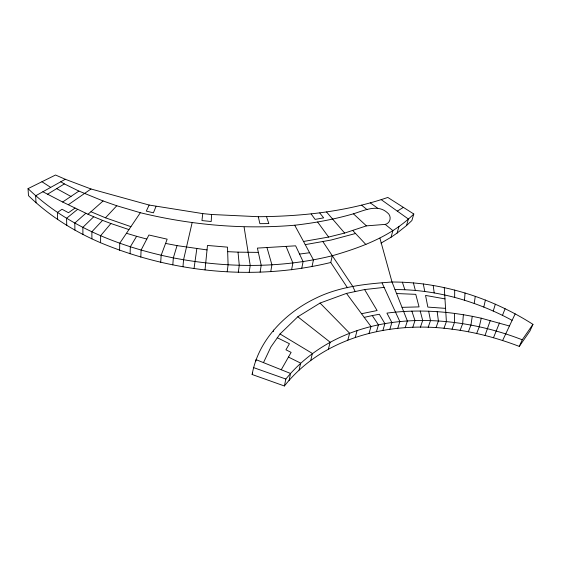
<?xml version="1.0" encoding="UTF-8"?>
<svg xmlns="http://www.w3.org/2000/svg" width="561" height="561" viewBox="0 0 561 561"><rect width="100%" height="100%" fill="white"/><g stroke="black" fill="none" stroke-linecap="round" stroke-linejoin="round"><path stroke-width="0.84" d="M100.601 242.745C74.073 231.391 49.193 215.852 28.478 195.67L28.05 188.622L55.539 175.018L65.279 179.268L90.987 188.98L149.142 205.046L202.745 213.608L211.602 214.491L258.312 216.707C302.028 216.357 346.249 211.679 387.805 197.444L413.801 214.014C391.704 236.069 361.719 247.289 332.301 255.739L330.766 262.492C254.638 281.005 172.69 272.842 100.601 242.745L100.636 235.69L110.903 223.523L128.953 229.582M389.818 329.3L391.88 322.526L386.922 313.115C409.348 310.156 432.138 310.478 454.543 313.41L454.48 322.491L452.012 329.181C391.669 320.962 323.711 336.397 284.399 385.982L252.141 374.51C258.151 340.183 285.304 312.772 315.913 298.15C339.65 286.475 366.017 283.852 392.02 282.015C402.482 282.015 412.924 282.681 423.303 283.978C462.236 289.139 499.879 303.206 532.95 324.349L529.984 330.934L519.283 346.403C497.621 338.101 475.048 332.084 452.012 329.181M512.039 320.31L511.997 320.282C493.855 310.457 474.571 302.751 454.648 297.393L454.698 290.086M119.591 250.241L119.752 243.208L140.348 212.724C190.817 225.01 242.913 229.603 294.714 225.227C314.56 222.955 334.223 219.379 353.416 213.804C364.089 210.564 377.476 203.741 387.356 212.696C391.837 215.831 390.793 223.117 385.232 224.393L366.417 225.866L344.636 233.067L328.62 237.058L303.529 241.475L294.714 225.227M130.096 253.831L130.327 246.798L136.611 236.3L146.807 239.063M140.797 257.113L141.099 250.087L148.91 235.003L167.164 239.168L161.161 255.283L160.719 262.289M211.602 214.491L211.202 221.511L201.953 220.571L202.745 213.608M172.809 264.876L173.335 257.885L177.038 245.613L207.044 249.925M454.543 313.41L463.358 314.714L462.664 323.655L460.139 330.331M464.494 300.212L465.048 293.003M182.97 266.741L183.566 259.764L192.072 222.955M194.036 268.46L196.834 248.691M205.031 269.855L207.479 245.459L227.521 247.149L228.089 264.799L227.198 271.72M238.306 272.183L239.274 265.276L238.025 252.148L227.668 251.658M249.196 272.33L250.227 265.437L244.105 227.135M463.358 314.714L472.264 316.313L470.931 325.085L468.351 331.761M474.213 303.438L475.293 296.334M260.108 272.155L261.216 265.276L257.401 248.095L295.626 245.823L303.101 261.601L301.734 268.41M270.739 271.678L271.917 264.813L267.022 247.71M255.767 361.193L256.033 359.643L290.556 373.472C348.928 309.321 446.97 310.443 522.242 339.791L532.95 324.349M273.298 331.635L273.586 330.092M291.587 269.799L292.891 262.976L286.145 246.588M284.399 385.982L285.844 379.033L290.556 373.472L289.083 380.407M312.014 266.664L313.445 259.869L303.529 241.475M299.111 370.05L300.64 363.128L288.459 357.069M310.773 360.351L312.358 353.444L280.03 333.97L270.949 346.859L263.474 362.623M509.29 325.955L481.254 318.206L479.283 326.797L476.647 333.458M483.799 307.056L485.398 300.072M328.437 349.047L330.127 342.168L297.8 316.776L280.03 333.97M347.834 340.057L349.636 333.22L320.065 303.059L297.8 316.776M355.26 337.378L357.112 330.548M381.003 243.137L391.052 237.233L392.896 230.627L385.232 224.393M391.052 237.233L397.09 233.088L398.962 226.504M369.068 333.332L371.003 326.53L346.481 293.403L320.065 303.059M397.09 233.088L406.501 225.592L408.401 219.042L381.207 199.639M376.459 331.635L378.444 324.84L372.259 315.577L364.229 317.372M413.801 214.014L411.879 220.543L406.501 225.592M382.883 330.401L384.902 323.613L379.327 314.265L372.259 315.577M490.321 320.408L485.027 335.45M493.224 311.053L495.342 304.209M397.735 328.339L399.853 321.579L382.104 283.025M405.203 327.701L407.37 320.948L392.02 282.015L379.916 238.18M412.77 327.315L414.979 320.576L411.879 311.124M420.434 327.182L422.692 320.45L420.217 311.025M252.141 374.51L252.681 372.932M428.19 327.294L430.497 320.576L428.653 311.208M436.037 327.666L438.4 320.955L437.187 311.664M443.982 328.29L446.395 321.593L444.27 287.604M499.472 322.926L493.484 337.729M502.488 315.31L505.096 308.718M156.007 206.455L153.412 212.829L146.302 211.097L149.142 205.046M502.614 340.499L515.166 313.872M519.283 346.403L522.242 339.791M281.257 369.748L291.124 352.378L285.942 349.812L289.455 343.732L277.26 337.722M110.903 223.523L102.551 220.368L91.878 231.763L91.899 238.818M42.867 191.764L62.636 202.016L87.958 214.239L90.959 211.742L105.482 217.815L116.772 205.754L140.348 212.724M102.551 220.368L93.729 216.763L82.853 227.352L82.937 234.407M90.959 211.742L103.091 200.957L116.772 205.754M85.84 213.278L74.795 223.061L74.929 230.122M77.572 209.358L66.57 218.306L66.759 225.375M75.027 208.089L68.47 212.717L62.026 209.26L57.39 212.486L57.643 219.547M68.414 204.674L90.987 188.98M62.636 202.016L78.898 191.077L103.091 200.957M47.58 194.204L64.361 183.917L78.898 191.077M397.314 211.132L403.359 207.367M65.279 179.268L35.638 195.789L36.023 202.844M355.548 233.495L331.039 240.052L305.233 244.638M332.301 255.739C280.367 268.607 225.683 267.948 173.335 257.885C120.412 247.05 67.46 226.756 28.05 188.622M346.481 293.403L364.594 289.553L384.117 287.393M361.529 313.725L377.111 310.542L364.594 289.553M299.532 254.07L309.595 252.731M402.083 307.337L419.06 306.895L415.764 294.343L396.648 293.543M258.355 252.387L238.025 252.148M395 289.56C415.126 289.497 435.196 292.288 454.648 297.393M445.567 308.361L427.847 307.098L425.554 295.423L444.978 298.887M165.586 243.411L177.038 245.613M472.264 316.313L481.254 318.206M126.456 233.278L136.611 236.3M105.482 217.815L130.923 226.665M253.334 367.525L285.844 379.033M87.958 214.239L93.729 216.763M56.465 188.524L71.023 196.497M60.777 181.778L64.361 183.917M41.963 181.736L50.7 187.395M370.302 202.886L377.728 208.243M361.579 205.172L367.041 209.611M353.416 213.804L366.417 225.866M352.848 230.62L365.919 244.561M344.636 233.067L326.544 212.002M319.721 212.949L323.648 217.864L315.121 219.393L311.159 213.972M317.638 222.051L328.62 237.058M322.947 241.728L352.532 286.033L355.218 291.545M330.766 262.492L347.483 287.786M266.51 216.665L268.845 223.587L259.876 223.671L258.312 216.707M402.384 282.197L404.86 289.735M413.387 282.898L415.364 290.423M423.303 283.978L424.775 291.468M433.225 285.472L434.186 292.905"/></g></svg>
